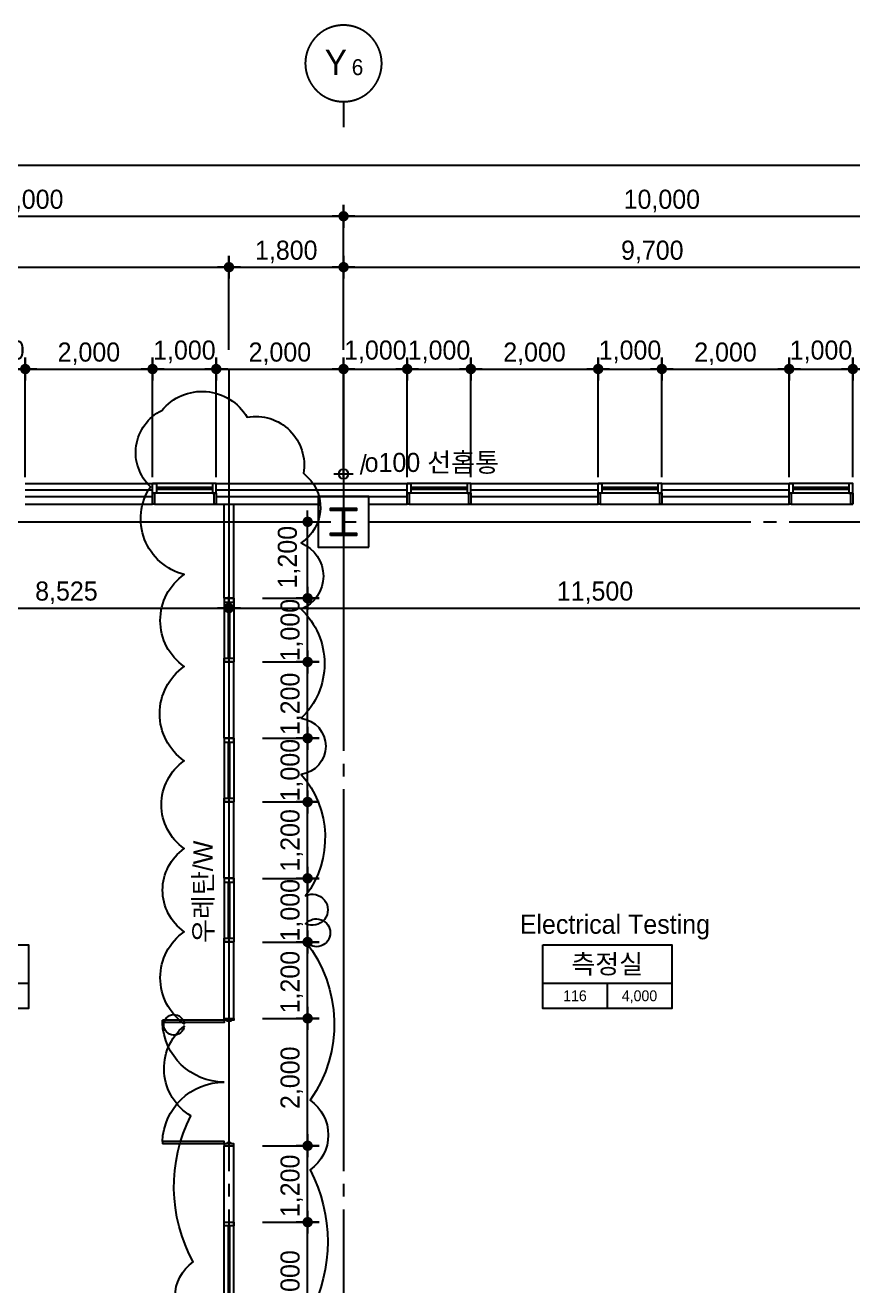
# Model space of a CAD drawing. Extents: x 13990145 to 14069640, y -1806033 to -1750552.
# Drawn here: x 14040440 to 14053440, y -1772129 to -1752329 of the extents above; entities that cross this region are included whole.
import ezdxf
from ezdxf.enums import TextEntityAlignment as Align

# ---------------------------------------------------------------- set-up
doc = ezdxf.new("R2010")
doc.units = 0
doc.header["$LTSCALE"] = 100
doc.header["$MEASUREMENT"] = 0
doc.header["$PDSIZE"] = -10
doc.linetypes.add('CEN', pattern=[66, 60, -2, 2, -2])
doc.layers.get('0').update_dxf_attribs({"linetype": 'CONTINUOUS'})
doc.layers.get('Defpoints').update_dxf_attribs({"linetype": 'CONTINUOUS'})
for name, color, linetype in [('0-내벽고정식', 7, 'CONTINUOUS'), ('AXIS', 7, 'CEN'), ('CEN', 1, 'CEN'), ('COL', 2, 'CONTINUOUS'), ('col2', 3, 'CONTINUOUS'), ('DIM', 7, 'CONTINUOUS'), ('TEX', 3, 'CONTINUOUS'), ('TEXT1', 7, 'CONTINUOUS'), ('WALL-UNKNOWN', 3, 'CONTINUOUS'), ('WID', 4, 'CONTINUOUS'), ('우수드레인', 8, 'CONTINUOUS')]:
    doc.layers.add(name, color=color, linetype=linetype)
doc.styles.add('HY울를도M', font='HYWULM.TTF')
doc.styles.add('굴림', font='H2HDRM.TTF')
doc.styles.add('돋음', font='Dotum.ttf', dxfattribs={"height": 3})
doc.dimstyles.new('DIM100', dxfattribs={"dimtxt": 300, "dimasz": 120, "dimexe": 1, "dimexo": 100, "dimgap": 60, "dimtad": 1, "dimdec": 4, "dimzin": 0, "dimdsep": 46, "dimlunit": 6, "dimtxsty": '굴림', "dimblk": 'DOTT', "dimcen": 0.09, "dimadec": 0, "dimazin": 0, "dimtfac": 1, "dimtdec": 4, "dimtofl": 0, "dimtmove": 2, "dimatfit": 2, "dimldrblk": 'DOTT', "dimfxl": 1, "dimtolj": 1, "dimtzin": 0, "dimarcsym": 0})
doc.dimstyles.new('DIM50', dxfattribs={"dimscale": 50, "dimtxt": 3, "dimasz": 1.2, "dimexe": 1, "dimexo": 1, "dimgap": 0.6, "dimtad": 1, "dimdec": 4, "dimzin": 0, "dimdsep": 46, "dimlunit": 6, "dimtxsty": '굴림', "dimblk": 'DOTT', "dimcen": 0.09, "dimadec": 0, "dimazin": 0, "dimtfac": 1, "dimtdec": 4, "dimtofl": 0, "dimtmove": 2, "dimatfit": 2, "dimldrblk": 'DOTT', "dimfxl": 1, "dimtolj": 1, "dimtzin": 0, "dimarcsym": 0})

# ---------------------------------------------------------------- blocks, each defined once
blk = doc.blocks.new('aw-1000-150')
at = {"layer": 'WID', "color": 8}
for p, q in [((0, 150), (-1000, 150)), ((0, 0), (-1000, 0))]:
    blk.add_line(p, q, dxfattribs=at)
at = {"layer": 'WID'}
for points in [[(-940, 0), (-1000, 0), (-1000, 150), (-940, 150)], [(-60, 87), (-940, 87), (-940, 63), (-60, 63)], [(-60, 0), (0, 0), (0, 150), (-60, 150)]]:
    blk.add_lwpolyline(points, close=True, dxfattribs=at)
blk = doc.blocks.new('DOTT')
for p, q in [((-1.5, 0), (1.5, 0)), ((0, 1.5), (0, -1.5))]:
    blk.add_line(p, q)
at = {"color": 6, "const_width": 0.68}
blk.add_lwpolyline([(-0.34, 0, 1), (0.34, 0, 1)], format="xyb", close=True, dxfattribs=at)
blk = doc.blocks.new('*D48')
at = {"layer": 'Defpoints', "color": 0, "lineweight": -3}
for p in [(14065440, -1754529), (14005440, -1757729), (14065440, -1757729)]:
    blk.add_point(p, dxfattribs=at)
at = {"layer": 'DIM', "color": 7, "lineweight": -2}
for p, q in [((14005440, -1757429), (14005440, -1754429)), ((14065440, -1757429), (14065440, -1754429)), ((14005560, -1754529), (14065320, -1754529))]:
    blk.add_line(p, q, dxfattribs=at)
at = {"layer": 'DIM', "color": 7, "lineweight": -2, "xscale": 120, "yscale": 120, "zscale": 120, "rotation": 180}
blk.add_blockref('DOTT', (14005440, -1754529), dxfattribs=at)
at = {"layer": 'DIM', "color": 7, "lineweight": -2, "xscale": 120, "yscale": 120, "zscale": 120}
blk.add_blockref('DOTT', (14065440, -1754529), dxfattribs=at)
at = {"layer": 'DIM', "color": 3, "insert": (14035440, -1754290), "char_height": 300, "attachment_point": 5, "style": '굴림'}
blk.add_mtext('\\A1;60,000', dxfattribs=at)
blk = doc.blocks.new('*D52')
at = {"layer": 'Defpoints', "color": 0, "lineweight": -3}
for p in [(14045440, -1755329), (14035440, -1757729), (14045440, -1757729)]:
    blk.add_point(p, dxfattribs=at)
at = {"layer": 'DIM', "color": 7, "lineweight": -2}
for p, q in [((14035440, -1757429), (14035440, -1755229)), ((14045440, -1757429), (14045440, -1755229)), ((14035560, -1755329), (14045320, -1755329))]:
    blk.add_line(p, q, dxfattribs=at)
at = {"layer": 'DIM', "color": 7, "lineweight": -2, "xscale": 120, "yscale": 120, "zscale": 120, "rotation": 180}
blk.add_blockref('DOTT', (14035440, -1755329), dxfattribs=at)
at = {"layer": 'DIM', "color": 7, "lineweight": -2, "xscale": 120, "yscale": 120, "zscale": 120}
blk.add_blockref('DOTT', (14045440, -1755329), dxfattribs=at)
at = {"layer": 'DIM', "color": 3, "insert": (14040440, -1755090), "char_height": 300, "attachment_point": 5, "style": '굴림'}
blk.add_mtext('\\A1;10,000', dxfattribs=at)
blk = doc.blocks.new('*D53')
at = {"layer": 'Defpoints', "color": 0, "lineweight": -3}
for p in [(14055440, -1755329), (14045440, -1757729), (14055440, -1757729)]:
    blk.add_point(p, dxfattribs=at)
at = {"layer": 'DIM', "color": 7, "lineweight": -2}
for p, q in [((14045440, -1757429), (14045440, -1755229)), ((14055440, -1757429), (14055440, -1755229)), ((14045560, -1755329), (14055320, -1755329))]:
    blk.add_line(p, q, dxfattribs=at)
at = {"layer": 'DIM', "color": 7, "lineweight": -2, "xscale": 120, "yscale": 120, "zscale": 120, "rotation": 180}
blk.add_blockref('DOTT', (14045440, -1755329), dxfattribs=at)
at = {"layer": 'DIM', "color": 7, "lineweight": -2, "xscale": 120, "yscale": 120, "zscale": 120}
blk.add_blockref('DOTT', (14055440, -1755329), dxfattribs=at)
at = {"layer": 'DIM', "color": 3, "insert": (14050440, -1755090), "char_height": 300, "attachment_point": 5, "style": '굴림'}
blk.add_mtext('\\A1;10,000', dxfattribs=at)
blk = doc.blocks.new('BOMBOM_S')
at = {"color": 7}
blk.add_line((0, 0.4), (0, 0), dxfattribs=at)
blk.add_lwpolyline([(-0.6, 1, 1), (0.6, 1, 1), (-0.6, 1, 1)], format="xyb", dxfattribs=at)
at = {"color": 1, "style": '돋음'}
for tag, p, height in [('X', (-0.295, 0.816), 0.4), ('N', (0.129, 0.816), 0.25)]:
    blk.add_attdef(tag, p, '', height=height, dxfattribs=at)
blk = doc.blocks.new('aw-1000-325')
at = {"layer": 'WID', "color": 8}
for p, q in [((970, 325), (0, 325)), ((0, 150), (1000, 150)), ((0, 0), (1000, 0))]:
    blk.add_line(p, q, dxfattribs=at)
at = {"layer": 'WID'}
for points in [[(0, 325), (30, 325), (30, 150), (0, 150)], [(970, 325), (1000, 325), (1000, 150), (970, 150)], [(60, 150), (0, 150), (0, 0), (60, 0)], [(60, 63), (940, 63), (940, 87), (60, 87)], [(940, 150), (1000, 150), (1000, 0), (940, 0)]]:
    blk.add_lwpolyline(points, close=True, dxfattribs=at)
blk = doc.blocks.new('*D90')
at = {"layer": 'Defpoints', "color": 0, "lineweight": -3, "ltscale": 3}
for p in [(14047440, -1757729), (14046440, -1759529), (14047440, -1759529)]:
    blk.add_point(p, dxfattribs=at)
at = {"layer": 'DIM', "color": 7, "lineweight": -2, "ltscale": 3}
for p, q in [((14046440, -1759429), (14046440, -1757728)), ((14046560, -1757729), (14047320, -1757729)), ((14047440, -1759429), (14047440, -1757728))]:
    blk.add_line(p, q, dxfattribs=at)
at = {"layer": 'DIM', "color": 7, "lineweight": -2, "ltscale": 3, "xscale": 120, "yscale": 120, "zscale": 120, "rotation": 180}
blk.add_blockref('DOTT', (14046440, -1757729), dxfattribs=at)
at = {"layer": 'DIM', "color": 7, "lineweight": -2, "ltscale": 3, "xscale": 120, "yscale": 120, "zscale": 120}
blk.add_blockref('DOTT', (14047440, -1757729), dxfattribs=at)
at = {"layer": 'DIM', "color": 3, "ltscale": 3, "insert": (14046940, -1757459), "char_height": 300, "attachment_point": 5, "style": '굴림'}
blk.add_mtext('\\A1;1,000', dxfattribs=at)
blk = doc.blocks.new('*D91')
at = {"layer": 'Defpoints', "color": 0, "lineweight": -3, "ltscale": 3}
for p in [(14046440, -1757729), (14045440, -1759529), (14046440, -1759529)]:
    blk.add_point(p, dxfattribs=at)
at = {"layer": 'DIM', "color": 7, "lineweight": -2, "ltscale": 3}
for p, q in [((14045440, -1759429), (14045440, -1757728)), ((14045560, -1757729), (14046320, -1757729)), ((14046440, -1759429), (14046440, -1757728))]:
    blk.add_line(p, q, dxfattribs=at)
at = {"layer": 'DIM', "color": 7, "lineweight": -2, "ltscale": 3, "xscale": 120, "yscale": 120, "zscale": 120, "rotation": 180}
blk.add_blockref('DOTT', (14045440, -1757729), dxfattribs=at)
at = {"layer": 'DIM', "color": 7, "lineweight": -2, "ltscale": 3, "xscale": 120, "yscale": 120, "zscale": 120}
blk.add_blockref('DOTT', (14046440, -1757729), dxfattribs=at)
at = {"layer": 'DIM', "color": 3, "ltscale": 3, "insert": (14045940, -1757459), "char_height": 300, "attachment_point": 5, "style": '굴림'}
blk.add_mtext('\\A1;1,000', dxfattribs=at)
blk = doc.blocks.new('*D92')
at = {"layer": 'Defpoints', "color": 0, "lineweight": -3, "ltscale": 3}
for p in [(14052440, -1757729), (14050440, -1759529), (14052440, -1759529)]:
    blk.add_point(p, dxfattribs=at)
at = {"layer": 'DIM', "color": 7, "lineweight": -2, "ltscale": 3}
for p, q in [((14050440, -1759429), (14050440, -1757728)), ((14050560, -1757729), (14052320, -1757729)), ((14052440, -1759429), (14052440, -1757728))]:
    blk.add_line(p, q, dxfattribs=at)
at = {"layer": 'DIM', "color": 7, "lineweight": -2, "ltscale": 3, "xscale": 120, "yscale": 120, "zscale": 120, "rotation": 180}
blk.add_blockref('DOTT', (14050440, -1757729), dxfattribs=at)
at = {"layer": 'DIM', "color": 7, "lineweight": -2, "ltscale": 3, "xscale": 120, "yscale": 120, "zscale": 120}
blk.add_blockref('DOTT', (14052440, -1757729), dxfattribs=at)
at = {"layer": 'DIM', "color": 3, "ltscale": 3, "insert": (14051440, -1757490), "char_height": 300, "attachment_point": 5, "style": '굴림'}
blk.add_mtext('\\A1;2,000', dxfattribs=at)
blk = doc.blocks.new('*D93')
at = {"layer": 'Defpoints', "color": 0, "lineweight": -3, "ltscale": 3}
for p in [(14050440, -1757729), (14049440, -1759529), (14050440, -1759529)]:
    blk.add_point(p, dxfattribs=at)
at = {"layer": 'DIM', "color": 7, "lineweight": -2, "ltscale": 3}
for p, q in [((14049440, -1759429), (14049440, -1757728)), ((14049560, -1757729), (14050320, -1757729)), ((14050440, -1759429), (14050440, -1757728))]:
    blk.add_line(p, q, dxfattribs=at)
at = {"layer": 'DIM', "color": 7, "lineweight": -2, "ltscale": 3, "xscale": 120, "yscale": 120, "zscale": 120, "rotation": 180}
blk.add_blockref('DOTT', (14049440, -1757729), dxfattribs=at)
at = {"layer": 'DIM', "color": 7, "lineweight": -2, "ltscale": 3, "xscale": 120, "yscale": 120, "zscale": 120}
blk.add_blockref('DOTT', (14050440, -1757729), dxfattribs=at)
at = {"layer": 'DIM', "color": 3, "ltscale": 3, "insert": (14049940, -1757459), "char_height": 300, "attachment_point": 5, "style": '굴림'}
blk.add_mtext('\\A1;1,000', dxfattribs=at)
blk = doc.blocks.new('*D94')
at = {"layer": 'Defpoints', "color": 0, "lineweight": -3, "ltscale": 3}
for p in [(14049440, -1757729), (14047440, -1759529), (14049440, -1759529)]:
    blk.add_point(p, dxfattribs=at)
at = {"layer": 'DIM', "color": 7, "lineweight": -2, "ltscale": 3}
for p, q in [((14047440, -1759429), (14047440, -1757728)), ((14047560, -1757729), (14049320, -1757729)), ((14049440, -1759429), (14049440, -1757728))]:
    blk.add_line(p, q, dxfattribs=at)
at = {"layer": 'DIM', "color": 7, "lineweight": -2, "ltscale": 3, "xscale": 120, "yscale": 120, "zscale": 120, "rotation": 180}
blk.add_blockref('DOTT', (14047440, -1757729), dxfattribs=at)
at = {"layer": 'DIM', "color": 7, "lineweight": -2, "ltscale": 3, "xscale": 120, "yscale": 120, "zscale": 120}
blk.add_blockref('DOTT', (14049440, -1757729), dxfattribs=at)
at = {"layer": 'DIM', "color": 3, "ltscale": 3, "insert": (14048440, -1757490), "char_height": 300, "attachment_point": 5, "style": '굴림'}
blk.add_mtext('\\A1;2,000', dxfattribs=at)
blk = doc.blocks.new('*D95')
at = {"layer": 'Defpoints', "color": 0, "lineweight": -3, "ltscale": 3}
for p in [(14053440, -1757729), (14052440, -1759529), (14053440, -1759529)]:
    blk.add_point(p, dxfattribs=at)
at = {"layer": 'DIM', "color": 7, "lineweight": -2, "ltscale": 3}
for p, q in [((14052440, -1759429), (14052440, -1757728)), ((14052560, -1757729), (14053320, -1757729)), ((14053440, -1759429), (14053440, -1757728))]:
    blk.add_line(p, q, dxfattribs=at)
at = {"layer": 'DIM', "color": 7, "lineweight": -2, "ltscale": 3, "xscale": 120, "yscale": 120, "zscale": 120, "rotation": 180}
blk.add_blockref('DOTT', (14052440, -1757729), dxfattribs=at)
at = {"layer": 'DIM', "color": 7, "lineweight": -2, "ltscale": 3, "xscale": 120, "yscale": 120, "zscale": 120}
blk.add_blockref('DOTT', (14053440, -1757729), dxfattribs=at)
at = {"layer": 'DIM', "color": 3, "ltscale": 3, "insert": (14052940, -1757459), "char_height": 300, "attachment_point": 5, "style": '굴림'}
blk.add_mtext('\\A1;1,000', dxfattribs=at)
blk = doc.blocks.new('*D96')
at = {"layer": 'Defpoints', "color": 0, "lineweight": -3, "ltscale": 3}
for p in [(14055440, -1757729), (14053440, -1759529), (14055440, -1759529)]:
    blk.add_point(p, dxfattribs=at)
at = {"layer": 'DIM', "color": 7, "lineweight": -2, "ltscale": 3}
for p, q in [((14053440, -1759429), (14053440, -1757728)), ((14053560, -1757729), (14055320, -1757729)), ((14055440, -1759429), (14055440, -1757728))]:
    blk.add_line(p, q, dxfattribs=at)
at = {"layer": 'DIM', "color": 7, "lineweight": -2, "ltscale": 3, "xscale": 120, "yscale": 120, "zscale": 120, "rotation": 180}
blk.add_blockref('DOTT', (14053440, -1757729), dxfattribs=at)
at = {"layer": 'DIM', "color": 7, "lineweight": -2, "ltscale": 3, "xscale": 120, "yscale": 120, "zscale": 120}
blk.add_blockref('DOTT', (14055440, -1757729), dxfattribs=at)
at = {"layer": 'DIM', "color": 3, "ltscale": 3, "insert": (14054440, -1757490), "char_height": 300, "attachment_point": 5, "style": '굴림'}
blk.add_mtext('\\A1;2,000', dxfattribs=at)
blk = doc.blocks.new('TT1')
at = {"layer": 'TEXT1'}
for p, q in [((-1013, -600), (1013, -600)), ((0, -600), (0, -1000))]:
    blk.add_line(p, q, dxfattribs=at)
blk.add_lwpolyline([(-1013, 0), (1013, 0), (1013, -1000), (-1013, -1000)], close=True, dxfattribs=at)
blk = doc.blocks.new('*D186')
at = {"layer": 'Defpoints', "color": 0, "lineweight": -3, "ltscale": 3}
for p in [(14040440, -1757729), (14039440, -1759529), (14040440, -1759529)]:
    blk.add_point(p, dxfattribs=at)
at = {"layer": 'DIM', "color": 7, "lineweight": -2, "ltscale": 3}
for p, q in [((14039440, -1759429), (14039440, -1757728)), ((14039560, -1757729), (14040320, -1757729)), ((14040440, -1759429), (14040440, -1757728))]:
    blk.add_line(p, q, dxfattribs=at)
at = {"layer": 'DIM', "color": 7, "lineweight": -2, "ltscale": 3, "xscale": 120, "yscale": 120, "zscale": 120, "rotation": 180}
blk.add_blockref('DOTT', (14039440, -1757729), dxfattribs=at)
at = {"layer": 'DIM', "color": 7, "lineweight": -2, "ltscale": 3, "xscale": 120, "yscale": 120, "zscale": 120}
blk.add_blockref('DOTT', (14040440, -1757729), dxfattribs=at)
at = {"layer": 'DIM', "color": 3, "ltscale": 3, "insert": (14039940, -1757459), "char_height": 300, "attachment_point": 5, "style": '굴림'}
blk.add_mtext('\\A1;1,000', dxfattribs=at)
blk = doc.blocks.new('*D187')
at = {"layer": 'Defpoints', "color": 0, "lineweight": -3, "ltscale": 3}
for p in [(14042440, -1757729), (14040440, -1759529), (14042440, -1759529)]:
    blk.add_point(p, dxfattribs=at)
at = {"layer": 'DIM', "color": 7, "lineweight": -2, "ltscale": 3}
for p, q in [((14040440, -1759429), (14040440, -1757728)), ((14040560, -1757729), (14042320, -1757729)), ((14042440, -1759429), (14042440, -1757728))]:
    blk.add_line(p, q, dxfattribs=at)
at = {"layer": 'DIM', "color": 7, "lineweight": -2, "ltscale": 3, "xscale": 120, "yscale": 120, "zscale": 120, "rotation": 180}
blk.add_blockref('DOTT', (14040440, -1757729), dxfattribs=at)
at = {"layer": 'DIM', "color": 7, "lineweight": -2, "ltscale": 3, "xscale": 120, "yscale": 120, "zscale": 120}
blk.add_blockref('DOTT', (14042440, -1757729), dxfattribs=at)
at = {"layer": 'DIM', "color": 3, "ltscale": 3, "insert": (14041440, -1757490), "char_height": 300, "attachment_point": 5, "style": '굴림'}
blk.add_mtext('\\A1;2,000', dxfattribs=at)
blk = doc.blocks.new('*D188')
at = {"layer": 'Defpoints', "color": 0, "lineweight": -3, "ltscale": 3}
for p in [(14045440, -1757729), (14043440, -1759529), (14045440, -1759529)]:
    blk.add_point(p, dxfattribs=at)
at = {"layer": 'DIM', "color": 7, "lineweight": -2, "ltscale": 3}
for p, q in [((14043440, -1759429), (14043440, -1757728)), ((14043560, -1757729), (14045320, -1757729)), ((14045440, -1759429), (14045440, -1757728))]:
    blk.add_line(p, q, dxfattribs=at)
at = {"layer": 'DIM', "color": 7, "lineweight": -2, "ltscale": 3, "xscale": 120, "yscale": 120, "zscale": 120, "rotation": 180}
blk.add_blockref('DOTT', (14043440, -1757729), dxfattribs=at)
at = {"layer": 'DIM', "color": 7, "lineweight": -2, "ltscale": 3, "xscale": 120, "yscale": 120, "zscale": 120}
blk.add_blockref('DOTT', (14045440, -1757729), dxfattribs=at)
at = {"layer": 'DIM', "color": 3, "ltscale": 3, "insert": (14044440, -1757490), "char_height": 300, "attachment_point": 5, "style": '굴림'}
blk.add_mtext('\\A1;2,000', dxfattribs=at)
blk = doc.blocks.new('*D190')
at = {"layer": 'Defpoints', "color": 0, "lineweight": -3, "ltscale": 3}
for p in [(14043440, -1757729), (14042440, -1759529), (14043440, -1759529)]:
    blk.add_point(p, dxfattribs=at)
at = {"layer": 'DIM', "color": 7, "lineweight": -2, "ltscale": 3}
for p, q in [((14042440, -1759429), (14042440, -1757728)), ((14042560, -1757729), (14043320, -1757729)), ((14043440, -1759429), (14043440, -1757728))]:
    blk.add_line(p, q, dxfattribs=at)
at = {"layer": 'DIM', "color": 7, "lineweight": -2, "ltscale": 3, "xscale": 120, "yscale": 120, "zscale": 120, "rotation": 180}
blk.add_blockref('DOTT', (14042440, -1757729), dxfattribs=at)
at = {"layer": 'DIM', "color": 7, "lineweight": -2, "ltscale": 3, "xscale": 120, "yscale": 120, "zscale": 120}
blk.add_blockref('DOTT', (14043440, -1757729), dxfattribs=at)
at = {"layer": 'DIM', "color": 3, "ltscale": 3, "insert": (14042940, -1757459), "char_height": 300, "attachment_point": 5, "style": '굴림'}
blk.add_mtext('\\A1;1,000', dxfattribs=at)
blk = doc.blocks.new('*D277')
at = {"layer": 'Defpoints', "color": 0, "lineweight": -3}
for p in [(14055140, -1756129), (14045440, -1757549), (14055140, -1757729)]:
    blk.add_point(p, dxfattribs=at)
at = {"layer": 'DIM', "color": 7, "lineweight": -2}
for p, q in [((14045440, -1757249), (14045440, -1756029)), ((14055140, -1757429), (14055140, -1756029)), ((14045560, -1756129), (14055020, -1756129))]:
    blk.add_line(p, q, dxfattribs=at)
at = {"layer": 'DIM', "color": 7, "lineweight": -2, "xscale": 120, "yscale": 120, "zscale": 120, "rotation": 180}
blk.add_blockref('DOTT', (14045440, -1756129), dxfattribs=at)
at = {"layer": 'DIM', "color": 7, "lineweight": -2, "xscale": 120, "yscale": 120, "zscale": 120}
blk.add_blockref('DOTT', (14055140, -1756129), dxfattribs=at)
at = {"layer": 'DIM', "color": 3, "insert": (14050290, -1755890), "char_height": 300, "attachment_point": 5, "style": '굴림'}
blk.add_mtext('\\A1;9,700', dxfattribs=at)
blk = doc.blocks.new('*D281')
at = {"layer": 'Defpoints', "color": 0, "lineweight": -3}
for p in [(14043640, -1756129), (14035115, -1757729), (14043640, -1757729)]:
    blk.add_point(p, dxfattribs=at)
at = {"layer": 'DIM', "color": 7, "lineweight": -2}
for p, q in [((14035115, -1757429), (14035115, -1756029)), ((14043640, -1757429), (14043640, -1756029)), ((14035235, -1756129), (14043520, -1756129))]:
    blk.add_line(p, q, dxfattribs=at)
at = {"layer": 'DIM', "color": 7, "lineweight": -2, "xscale": 120, "yscale": 120, "zscale": 120, "rotation": 180}
blk.add_blockref('DOTT', (14035115, -1756129), dxfattribs=at)
at = {"layer": 'DIM', "color": 7, "lineweight": -2, "xscale": 120, "yscale": 120, "zscale": 120}
blk.add_blockref('DOTT', (14043640, -1756129), dxfattribs=at)
at = {"layer": 'DIM', "color": 3, "insert": (14039377, -1755890), "char_height": 300, "attachment_point": 5, "style": '굴림'}
blk.add_mtext('\\A1;8,525', dxfattribs=at)
blk = doc.blocks.new('*D282')
at = {"layer": 'Defpoints', "color": 0, "lineweight": -3}
for p in [(14045440, -1756129), (14045440, -1757549), (14043640, -1757729)]:
    blk.add_point(p, dxfattribs=at)
at = {"layer": 'DIM', "color": 7, "lineweight": -2}
for p, q in [((14043640, -1757429), (14043640, -1756029)), ((14045440, -1757249), (14045440, -1756029)), ((14043760, -1756129), (14045320, -1756129))]:
    blk.add_line(p, q, dxfattribs=at)
at = {"layer": 'DIM', "color": 7, "lineweight": -2, "xscale": 120, "yscale": 120, "zscale": 120, "rotation": 180}
blk.add_blockref('DOTT', (14043640, -1756129), dxfattribs=at)
at = {"layer": 'DIM', "color": 7, "lineweight": -2, "xscale": 120, "yscale": 120, "zscale": 120}
blk.add_blockref('DOTT', (14045440, -1756129), dxfattribs=at)
at = {"layer": 'DIM', "color": 3, "insert": (14044540, -1755890), "char_height": 300, "attachment_point": 5, "style": '굴림'}
blk.add_mtext('\\A1;1,800', dxfattribs=at)
blk = doc.blocks.new('*D283')
at = {"layer": 'Defpoints', "color": 0, "lineweight": -3}
for p in [(14043640, -1761329), (14055140, -1761483), (14055140, -1762033)]:
    blk.add_point(p, dxfattribs=at)
at = {"layer": 'DIM', "color": 7, "lineweight": -2}
for p, q in [((14055140, -1761733), (14055140, -1761383)), ((14043640, -1761629), (14043640, -1761583)), ((14043760, -1761483), (14055020, -1761483))]:
    blk.add_line(p, q, dxfattribs=at)
at = {"layer": 'DIM', "color": 7, "lineweight": -2, "xscale": 120, "yscale": 120, "zscale": 120, "rotation": 180}
blk.add_blockref('DOTT', (14043640, -1761483), dxfattribs=at)
at = {"layer": 'DIM', "color": 7, "lineweight": -2, "xscale": 120, "yscale": 120, "zscale": 120}
blk.add_blockref('DOTT', (14055140, -1761483), dxfattribs=at)
at = {"layer": 'DIM', "color": 3, "insert": (14049390, -1761244), "char_height": 300, "attachment_point": 5, "style": '굴림'}
blk.add_mtext('\\A1;11,500', dxfattribs=at)
blk = doc.blocks.new('*D284')
at = {"layer": 'Defpoints', "color": 0, "lineweight": -3}
for p in [(14043640, -1761457), (14043640, -1761483), (14035115, -1761795)]:
    blk.add_point(p, dxfattribs=at)
at = {"layer": 'DIM', "color": 7, "lineweight": -2}
for p, q in [((14035115, -1761495), (14035115, -1761383)), ((14035235, -1761483), (14043520, -1761483)), ((14043640, -1761757), (14043640, -1761583))]:
    blk.add_line(p, q, dxfattribs=at)
at = {"layer": 'DIM', "color": 7, "lineweight": -2, "xscale": 120, "yscale": 120, "zscale": 120, "rotation": 180}
blk.add_blockref('DOTT', (14035115, -1761483), dxfattribs=at)
at = {"layer": 'DIM', "color": 7, "lineweight": -2, "xscale": 120, "yscale": 120, "zscale": 120}
blk.add_blockref('DOTT', (14043640, -1761483), dxfattribs=at)
at = {"layer": 'DIM', "color": 3, "insert": (14041087, -1761244), "char_height": 300, "attachment_point": 5, "style": '굴림'}
blk.add_mtext('\\A1;8,525', dxfattribs=at)
blk = doc.blocks.new('D2000-W150')
at = {"layer": 'WID'}
for points in [[(2000, -150), (2000, 0), (1970, 0), (1970, -45), (1955, -45), (1955, -105), (1970, -105), (1970, -150), (2000, -150), (2000, -150)], [(0, -150), (0, 0), (30, 0), (30, -45), (45, -45), (45, -105), (30, -105), (30, -150), (0, -150), (0, -150)], [(30, -150), (65, -150), (65, -1119), (30, -1119)], [(30, -150), (30, -1119)], [(1970, -150), (1935, -150), (1935, -1119), (1970, -1119)], [(1970, -150), (1970, -1119)]]:
    blk.add_lwpolyline(points, dxfattribs=at)
for centre, start, end in [((30, -150), 272.0678, 0), ((1970, -150), 180, 267.9322)]:
    blk.add_arc(centre, 970, start, end, dxfattribs=at)
blk = doc.blocks.new('*D292')
at = {"layer": 'Defpoints', "color": 0, "lineweight": -3}
for p in [(14043869, -1761329), (14044876, -1761329), (14043869, -1762329)]:
    blk.add_point(p, dxfattribs=at)
at = {"layer": 'DIM', "color": 7, "lineweight": -2}
for p, q in [((14044169, -1761329), (14044976, -1761329)), ((14044876, -1762209), (14044876, -1761449)), ((14044169, -1762329), (14044976, -1762329))]:
    blk.add_line(p, q, dxfattribs=at)
at = {"layer": 'DIM', "color": 7, "lineweight": -2, "xscale": 120, "yscale": 120, "zscale": 120}
for p, rotation in [((14044876, -1761329), 90), ((14044876, -1762329), 270)]:
    blk.add_blockref('DOTT', p, dxfattribs=dict(at, rotation=rotation))
at = {"layer": 'DIM', "color": 3, "insert": (14044627, -1761830), "char_height": 300, "attachment_point": 5, "rotation": 90, "style": '굴림'}
blk.add_mtext('\\A1;1,000', dxfattribs=at)
blk = doc.blocks.new('*D293')
at = {"layer": 'Defpoints', "color": 0, "lineweight": -3}
for p in [(14044492, -1760129), (14044876, -1760129), (14043869, -1761329)]:
    blk.add_point(p, dxfattribs=at)
at = {"layer": 'DIM', "color": 7, "lineweight": -2}
for p, q in [((14044792, -1760129), (14044976, -1760129)), ((14044876, -1761209), (14044876, -1760249)), ((14044169, -1761329), (14044976, -1761329))]:
    blk.add_line(p, q, dxfattribs=at)
at = {"layer": 'DIM', "color": 7, "lineweight": -2, "xscale": 120, "yscale": 120, "zscale": 120}
for p, rotation in [((14044876, -1760129), 90), ((14044876, -1761329), 270)]:
    blk.add_blockref('DOTT', p, dxfattribs=dict(at, rotation=rotation))
at = {"layer": 'DIM', "color": 3, "insert": (14044585, -1760684), "char_height": 300, "attachment_point": 5, "rotation": 90, "style": '굴림'}
blk.add_mtext('\\A1;1,200', dxfattribs=at)
blk = doc.blocks.new('*D294')
at = {"layer": 'Defpoints', "color": 0, "lineweight": -3}
for p in [(14044169, -1762329), (14044876, -1762329), (14043869, -1763529)]:
    blk.add_point(p, dxfattribs=at)
at = {"layer": 'DIM', "color": 7, "lineweight": -2}
for p, q in [((14044469, -1762329), (14044976, -1762329)), ((14044876, -1763409), (14044876, -1762449)), ((14044169, -1763529), (14044976, -1763529))]:
    blk.add_line(p, q, dxfattribs=at)
at = {"layer": 'DIM', "color": 7, "lineweight": -2, "xscale": 120, "yscale": 120, "zscale": 120}
for p, rotation in [((14044876, -1762329), 90), ((14044876, -1763529), 270)]:
    blk.add_blockref('DOTT', p, dxfattribs=dict(at, rotation=rotation))
at = {"layer": 'DIM', "color": 3, "insert": (14044627, -1762989), "char_height": 300, "attachment_point": 5, "rotation": 90, "style": '굴림'}
blk.add_mtext('\\A1;1,200', dxfattribs=at)
blk = doc.blocks.new('*D295')
at = {"layer": 'Defpoints', "color": 0, "lineweight": -3}
for p in [(14043869, -1763529), (14044876, -1763529), (14043869, -1764529)]:
    blk.add_point(p, dxfattribs=at)
at = {"layer": 'DIM', "color": 7, "lineweight": -2}
for p, q in [((14044169, -1763529), (14044976, -1763529)), ((14044876, -1764409), (14044876, -1763649)), ((14044169, -1764529), (14044976, -1764529))]:
    blk.add_line(p, q, dxfattribs=at)
at = {"layer": 'DIM', "color": 7, "lineweight": -2, "xscale": 120, "yscale": 120, "zscale": 120}
for p, rotation in [((14044876, -1763529), 90), ((14044876, -1764529), 270)]:
    blk.add_blockref('DOTT', p, dxfattribs=dict(at, rotation=rotation))
at = {"layer": 'DIM', "color": 3, "insert": (14044627, -1764030), "char_height": 300, "attachment_point": 5, "rotation": 90, "style": '굴림'}
blk.add_mtext('\\A1;1,000', dxfattribs=at)
blk = doc.blocks.new('*D296')
at = {"layer": 'Defpoints', "color": 0, "lineweight": -3}
for p in [(14043869, -1764529), (14044876, -1764529), (14043965, -1765729)]:
    blk.add_point(p, dxfattribs=at)
at = {"layer": 'DIM', "color": 7, "lineweight": -2}
for p, q in [((14044169, -1764529), (14044976, -1764529)), ((14044876, -1765609), (14044876, -1764649)), ((14044265, -1765729), (14044976, -1765729))]:
    blk.add_line(p, q, dxfattribs=at)
at = {"layer": 'DIM', "color": 7, "lineweight": -2, "xscale": 120, "yscale": 120, "zscale": 120}
for p, rotation in [((14044876, -1764529), 90), ((14044876, -1765729), 270)]:
    blk.add_blockref('DOTT', p, dxfattribs=dict(at, rotation=rotation))
at = {"layer": 'DIM', "color": 3, "insert": (14044627, -1765133), "char_height": 300, "attachment_point": 5, "rotation": 90, "style": '굴림'}
blk.add_mtext('\\A1;1,200', dxfattribs=at)
blk = doc.blocks.new('*D297')
at = {"layer": 'Defpoints', "color": 0, "lineweight": -3}
for p in [(14043869, -1767929), (14044876, -1767929), (14043869, -1769929)]:
    blk.add_point(p, dxfattribs=at)
at = {"layer": 'DIM', "color": 7, "lineweight": -2}
for p, q in [((14044169, -1767929), (14044976, -1767929)), ((14044876, -1769809), (14044876, -1768049)), ((14044169, -1769929), (14044976, -1769929))]:
    blk.add_line(p, q, dxfattribs=at)
at = {"layer": 'DIM', "color": 7, "lineweight": -2, "xscale": 120, "yscale": 120, "zscale": 120}
for p, rotation in [((14044876, -1767929), 90), ((14044876, -1769929), 270)]:
    blk.add_blockref('DOTT', p, dxfattribs=dict(at, rotation=rotation))
at = {"layer": 'DIM', "color": 3, "insert": (14044627, -1768861), "char_height": 300, "attachment_point": 5, "rotation": 90, "style": '굴림'}
blk.add_mtext('\\A1;2,000', dxfattribs=at)
blk = doc.blocks.new('*D299')
at = {"layer": 'Defpoints', "color": 0, "lineweight": -3}
for p in [(14043869, -1766729), (14044876, -1766729), (14043869, -1767929)]:
    blk.add_point(p, dxfattribs=at)
at = {"layer": 'DIM', "color": 7, "lineweight": -2}
for p, q in [((14044169, -1766729), (14044976, -1766729)), ((14044876, -1767809), (14044876, -1766849)), ((14044169, -1767929), (14044976, -1767929))]:
    blk.add_line(p, q, dxfattribs=at)
at = {"layer": 'DIM', "color": 7, "lineweight": -2, "xscale": 120, "yscale": 120, "zscale": 120}
for p, rotation in [((14044876, -1766729), 90), ((14044876, -1767929), 270)]:
    blk.add_blockref('DOTT', p, dxfattribs=dict(at, rotation=rotation))
at = {"layer": 'DIM', "color": 3, "insert": (14044627, -1767359), "char_height": 300, "attachment_point": 5, "rotation": 90, "style": '굴림'}
blk.add_mtext('\\A1;1,200', dxfattribs=at)
blk = doc.blocks.new('*D300')
at = {"layer": 'Defpoints', "color": 0, "lineweight": -3}
for p in [(14043869, -1765729), (14044876, -1765729), (14043869, -1766729)]:
    blk.add_point(p, dxfattribs=at)
at = {"layer": 'DIM', "color": 7, "lineweight": -2}
for p, q in [((14044169, -1765729), (14044976, -1765729)), ((14044876, -1766609), (14044876, -1765849)), ((14044169, -1766729), (14044976, -1766729))]:
    blk.add_line(p, q, dxfattribs=at)
at = {"layer": 'DIM', "color": 7, "lineweight": -2, "xscale": 120, "yscale": 120, "zscale": 120}
for p, rotation in [((14044876, -1765729), 90), ((14044876, -1766729), 270)]:
    blk.add_blockref('DOTT', p, dxfattribs=dict(at, rotation=rotation))
at = {"layer": 'DIM', "color": 3, "insert": (14044627, -1766230), "char_height": 300, "attachment_point": 5, "rotation": 90, "style": '굴림'}
blk.add_mtext('\\A1;1,000', dxfattribs=at)
blk = doc.blocks.new('aw-2000-150')
at = {"layer": 'WID', "color": 8}
for p, q in [((0, 150), (-2000, 150)), ((0, 0), (-2000, 0))]:
    blk.add_line(p, q, dxfattribs=at)
at = {"layer": 'WID'}
for points in [[(-1940, 0), (-2000, 0), (-2000, 150), (-1940, 150)], [(-60, 87), (-1940, 87), (-1940, 63), (-60, 63)], [(-60, 0), (0, 0), (0, 150), (-60, 150)]]:
    blk.add_lwpolyline(points, close=True, dxfattribs=at)
blk = doc.blocks.new('*D326')
at = {"layer": 'Defpoints', "color": 0, "lineweight": -3}
for p in [(14043869, -1771129), (14044876, -1771129), (14043869, -1773129)]:
    blk.add_point(p, dxfattribs=at)
at = {"layer": 'DIM', "color": 7, "lineweight": -2}
for p, q in [((14044169, -1771129), (14044976, -1771129)), ((14044876, -1773009), (14044876, -1771249)), ((14044169, -1773129), (14044976, -1773129))]:
    blk.add_line(p, q, dxfattribs=at)
at = {"layer": 'DIM', "color": 7, "lineweight": -2, "xscale": 120, "yscale": 120, "zscale": 120}
for p, rotation in [((14044876, -1771129), 90), ((14044876, -1773129), 270)]:
    blk.add_blockref('DOTT', p, dxfattribs=dict(at, rotation=rotation))
at = {"layer": 'DIM', "color": 3, "insert": (14044627, -1772061), "char_height": 300, "attachment_point": 5, "rotation": 90, "style": '굴림'}
blk.add_mtext('\\A1;2,000', dxfattribs=at)
blk = doc.blocks.new('*D327')
at = {"layer": 'Defpoints', "color": 0, "lineweight": -3}
for p in [(14043869, -1769929), (14044876, -1769929), (14043869, -1771129)]:
    blk.add_point(p, dxfattribs=at)
at = {"layer": 'DIM', "color": 7, "lineweight": -2}
for p, q in [((14044169, -1769929), (14044976, -1769929)), ((14044876, -1771009), (14044876, -1770049)), ((14044169, -1771129), (14044976, -1771129))]:
    blk.add_line(p, q, dxfattribs=at)
at = {"layer": 'DIM', "color": 7, "lineweight": -2, "xscale": 120, "yscale": 120, "zscale": 120}
for p, rotation in [((14044876, -1769929), 90), ((14044876, -1771129), 270)]:
    blk.add_blockref('DOTT', p, dxfattribs=dict(at, rotation=rotation))
at = {"layer": 'DIM', "color": 3, "insert": (14044627, -1770559), "char_height": 300, "attachment_point": 5, "rotation": 90, "style": '굴림'}
blk.add_mtext('\\A1;1,200', dxfattribs=at)

msp = doc.modelspace()

# ---------------------------------------------------------------- linework, layer by layer
at = {"layer": '0-내벽고정식'}
for p, q in [((14040439.53431, -1759853.57588), (14042439.53431, -1759853.57588)), ((14043439.53431, -1759853.57588), (14045039.53431, -1759853.57588)), ((14045839.53431, -1759853.57588), (14046439.53431, -1759853.57588)), ((14047439.53431, -1759853.57588), (14049439.53431, -1759853.57588)), ((14050439.53431, -1759853.57588), (14052439.53431, -1759853.57588)), ((14043564.53431, -1763528.57588), (14043564.53431, -1762328.57588)), ((14043564.53431, -1762328.57588), (14043714.53431, -1762328.57588)), ((14043714.53431, -1763528.57588), (14043714.53431, -1762328.57588)), ((14043564.53431, -1766728.57588), (14043714.53431, -1766728.57588)), ((14043564.53431, -1766728.57588), (14043714.53431, -1766728.57588))]:
    msp.add_line(p, q, dxfattribs=at)
at = {"layer": '0-내벽고정식', "color": 6}
for p, q in [((14043564.53431, -1761328.57588), (14043564.53431, -1759853.57588)), ((14043714.53431, -1761328.57588), (14043714.53431, -1759853.57588)), ((14043564.53431, -1761328.57588), (14043714.53431, -1761328.57588)), ((14043564.53431, -1761328.57588), (14043714.53431, -1761328.57588)), ((14043564.53431, -1763528.57588), (14043564.53431, -1762328.57588)), ((14043564.53431, -1762328.57588), (14043714.53431, -1762328.57588)), ((14043714.53431, -1763528.57588), (14043714.53431, -1762328.57588)), ((14043564.53431, -1763528.57588), (14043714.53431, -1763528.57588)), ((14043564.53431, -1763528.57588), (14043714.53431, -1763528.57588)), ((14043564.53431, -1764528.57588), (14043714.53431, -1764528.57588)), ((14043564.53431, -1765728.57588), (14043564.53431, -1764528.57588)), ((14043564.53431, -1764528.57588), (14043714.53431, -1764528.57588)), ((14043714.53431, -1765728.57588), (14043714.53431, -1764528.57588)), ((14043564.53431, -1765728.57588), (14043714.53431, -1765728.57588)), ((14043564.53431, -1765728.57588), (14043714.53431, -1765728.57588)), ((14043564.53431, -1767928.5645), (14043564.53431, -1766728.57588)), ((14043714.53431, -1767928.5645), (14043714.53431, -1766728.57588)), ((14043564.53431, -1767928.5645), (14043714.53431, -1767928.5645)), ((14043564.53431, -1771128.5645), (14043564.53431, -1769928.5645)), ((14043564.53431, -1769928.5645), (14043714.53431, -1769928.5645)), ((14043714.53431, -1771128.5645), (14043714.53431, -1769928.5645))]:
    msp.add_line(p, q, dxfattribs=at)
at = {"layer": 'CEN', "linetype": 'CEN'}
for p, q in [((14043639.53431, -1757728.57588), (14043639.53431, -1775341.0474)), ((14045439.53431, -1757728.57588), (14045439.53431, -1798528.57588)), ((13993039.53431, -1760128.57588), (14067039.53431, -1760128.57588)), ((13993039.53431, -1760128.57588), (14067039.53431, -1760128.57588))]:
    msp.add_line(p, q, dxfattribs=at)
at = {"layer": 'COL'}
msp.add_lwpolyline([(14045839.53431, -1760528.57588), (14045839.53431, -1759728.57588), (14045039.53431, -1759728.57588), (14045039.53431, -1760528.57588)], close=True, dxfattribs=at)
at = {"layer": 'col2'}
msp.add_lwpolyline([(14045236.03431, -1760342.57588), (14045236.03431, -1760307.57588), (14045429.53431, -1760307.57588), (14045429.53431, -1759949.57588), (14045236.03431, -1759949.57588), (14045236.03431, -1759914.57588), (14045643.03431, -1759914.57588), (14045643.03431, -1759949.57588), (14045449.53431, -1759949.57588), (14045449.53431, -1760307.57588), (14045643.03431, -1760307.57588), (14045643.03431, -1760342.57588)], close=True, dxfattribs=at)
at = {"layer": 'Defpoints', "color": 76}
msp.add_lwpolyline([(14043078.7499, -1772848.1976, -0.52056705), (14043078.7499, -1771754.18797, -0.248356539), (14043043.43369, -1769460.16476, -0.52056705), (14042937.48506, -1768048.53708, -18.2862304535), (14042937.48506, -1768013.37451, -0.52056705), (14042937.48506, -1766566.4574, -0.52056705), (14042937.48506, -1765260.70241, -0.52056705), (14042937.48506, -1763884.36636, -0.52056705), (14042937.48506, -1762402.15762, -0.52056705), (14042937.48506, -1760955.23831, -0.52056705), (14042407.76217, -1759578.90226, -0.52056705), (14042584.33816, -1758379.01995, -0.52056705), (14043926.30854, -1758484.89042, -0.52056705), (14044809.18846, -1759367.1591, -0.52056705), (14044773.87225, -1760461.16873, -0.6705796536), (14044773.87225, -1761502.21536, -0.4293263457), (14044773.87225, -1763213.84304, -0.8746105074), (14044773.87225, -1764096.05178, -0.356950247), (14044844.50467, -1766001.80677, -1.5828364699), (14044844.50467, -1766442.8534, -2.7342350681), (14044844.50467, -1766725.04855, -0.332459706), (14044915.13202, -1769213.12997, -0.52056705), (14044915.13202, -1770307.14181, -0.2440019256), (14044915.13202, -1772565.87339, -0.52056705)], format="xyb", dxfattribs=at)
at = {"layer": 'WALL-UNKNOWN', "color": 4}
for p, q in [((14040439.53431, -1759528.57588), (14042439.53431, -1759528.57588)), ((14043439.53431, -1759528.57588), (14046439.53431, -1759528.57588)), ((14047439.53431, -1759528.57588), (14049439.53431, -1759528.57588)), ((14050439.53431, -1759528.57588), (14052439.53431, -1759528.57588)), ((14040439.53431, -1759628.57588), (14042439.53431, -1759628.57588)), ((14040439.53431, -1759728.57588), (14042439.53431, -1759728.57588)), ((14043439.53431, -1759628.57588), (14046439.53431, -1759628.57588)), ((14043439.53431, -1759728.57588), (14046439.53431, -1759728.57588)), ((14047439.53431, -1759628.57588), (14049439.53431, -1759628.57588)), ((14047439.53431, -1759728.57588), (14049439.53431, -1759728.57588)), ((14050439.53431, -1759628.57588), (14052439.53431, -1759628.57588)), ((14050439.53431, -1759728.57588), (14052439.53431, -1759728.57588))]:
    msp.add_line(p, q, dxfattribs=at)
at = {"layer": '우수드레인', "color": 1, "ltscale": 2}
for p, q in [((14045439.53431, -1759228.38927), (14045439.53431, -1759528.38927)), ((14045589.53431, -1759378.38927), (14045289.53431, -1759378.38927)), ((14045539.53431, -1759378.38927), (14045339.53431, -1759378.38927)), ((14045439.53431, -1759278.38927), (14045439.53431, -1759478.38927))]:
    msp.add_line(p, q, dxfattribs=at)
at = {"layer": '우수드레인', "color": 7, "ltscale": 2}
msp.add_circle((14045439.53431, -1759378.38927), 75, dxfattribs=at)

# ---------------------------------------------------------------- block references
at = {"layer": 'AXIS', "xscale": 1000, "yscale": 1000, "zscale": 1000}
msp.add_blockref('BOMBOM_S', (14045439.53431, -1753928.57588), dxfattribs=at).add_auto_attribs({'X': 'Y', 'N': '6'})
at = {"layer": 'TEX', "lineweight": -3}
for name, p, rotation in [('aw-1000-150', (14043714.53431, -1761328.57588), 90), ('aw-1000-150', (14043714.53431, -1763528.57588), 90), ('aw-1000-150', (14043714.53431, -1765728.57588), 90), ('aw-2000-150', (14043564.53431, -1773128.5645), 270)]:
    msp.add_blockref(name, p, dxfattribs=dict(at, rotation=rotation))
at = {"layer": 'TEXT1'}
for p in [(14039476.90511, -1766773.4645), (14049582.12293, -1766773.46229)]:
    msp.add_blockref('TT1', p, dxfattribs=at)
at = {"layer": 'WID', "rotation": 180}
for p in [(14043439.53431, -1759528.57588), (14047439.53431, -1759528.57588), (14050439.53431, -1759528.57588), (14053439.53431, -1759528.57588)]:
    msp.add_blockref('aw-1000-325', p, dxfattribs=at)
at = {"layer": 'WID', "xscale": -1, "rotation": 270}
msp.add_blockref('D2000-W150', (14043714.53431, -1769928.5645), dxfattribs=at)

# ---------------------------------------------------------------- texts
at = {"layer": 'TEXT1', "style": 'HY울를도M'}
for s, p in [('o100 선홈통', (14046827.13135, -1759189.14039)), ('/', (14045749.13135, -1759226.14039))]:
    msp.add_text(s, height=300, dxfattribs=at).set_placement(p, align=Align.MIDDLE)
msp.add_text('우레탄/W', height=300, rotation=90, dxfattribs=at).set_placement((14043382.6093, -1765941.41105), align=Align.CENTER)
for s, p in [('Electrical Testing', (14049702.68758, -1766599.46852)), ('측정실', (14049582.12293, -1767224.25237))]:
    msp.add_text(s, height=300, dxfattribs=at).set_placement(p, align=Align.CENTER)
at = {"layer": 'TEXT1', "color": 2, "style": 'HY울를도M'}
msp.add_text('116', height=170, dxfattribs=at).set_placement((14049075.37497, -1767573.38229), align=Align.MIDDLE_CENTER)
at = {"layer": 'TEXT1', "style": 'HY울를도M'}
msp.add_text('4,000', height=170, dxfattribs=at).set_placement((14050088.87088, -1767573.38229), align=Align.MIDDLE_CENTER)

# ---------------------------------------------------------------- dimensions: what is measured, and where the dimension line sits
at = {"layer": 'DIM'}
for base, p1, p2, picture, middle in [((14065439.5343135409, -1754528.575879273), (14005439.5343135409, -1757728.575879273), (14065439.5343135409, -1757728.575879273), '*D48', (14035439.5343135409, -1754289.5376548581)), ((14045439.53431, -1755328.57588), (14035439.53431, -1757728.57588), (14045439.53431, -1757728.57588), '*D52', (14040439.53431, -1755089.90757)), ((14055439.53431, -1755328.57588), (14045439.53431, -1757728.57588), (14055439.53431, -1757728.57588), '*D53', (14050439.53431, -1755089.90757)), ((14043639.53431, -1756128.57588), (14035114.53431, -1757728.57588), (14043639.53431, -1757728.57588), '*D281', (14039377.03431, -1755889.53765)), ((14045439.53431, -1756128.57588), (14043639.53431, -1757728.57588), (14045439.53431, -1757548.57588), '*D282', (14044539.53431, -1755889.90757)), ((14055139.53431, -1756128.57588), (14045439.53431, -1757548.57588), (14055139.53431, -1757728.57588), '*D277', (14050289.53431, -1755889.90757)), ((14055139.53431, -1761482.57588), (14043639.53431, -1761328.57588), (14055139.53431, -1762032.7688), '*D283', (14049389.53431, -1761243.90757))]:
    dim = msp.add_linear_dim(base=base, p1=p1, p2=p2, dimstyle='DIM50', override={"dimscale": 100, "dimexo": 3}, dxfattribs=at)
    dim.commit()
    dim.dimension.update_dxf_attribs({"geometry": picture, "text_midpoint": middle})
at = {"layer": 'DIM', "ltscale": 3}
for base, p1, p2, picture, middle in [((14040439.53431, -1757728.57588), (14039439.53431, -1759528.57588), (14040439.53431, -1759528.57588), '*D186', (14039939.53431, -1757458.90757)), ((14042439.53431, -1757728.57588), (14040439.53431, -1759528.57588), (14042439.53431, -1759528.57588), '*D187', (14041439.53431, -1757489.53765)), ((14043439.53431, -1757728.57588), (14042439.53431, -1759528.57588), (14043439.53431, -1759528.57588), '*D190', (14042939.53431, -1757458.90757)), ((14045439.53431, -1757728.57588), (14043439.53431, -1759528.57588), (14045439.53431, -1759528.57588), '*D188', (14044439.53431, -1757489.53765)), ((14046439.53431, -1757728.57588), (14045439.53431, -1759528.57588), (14046439.53431, -1759528.57588), '*D91', (14045939.53431, -1757458.90757)), ((14047439.53431, -1757728.57588), (14046439.53431, -1759528.57588), (14047439.53431, -1759528.57588), '*D90', (14046939.53431, -1757458.90757)), ((14049439.53431, -1757728.57588), (14047439.53431, -1759528.57588), (14049439.53431, -1759528.57588), '*D94', (14048439.53431, -1757489.53765)), ((14050439.53431, -1757728.57588), (14049439.53431, -1759528.57588), (14050439.53431, -1759528.57588), '*D93', (14049939.53431, -1757458.90757)), ((14052439.53431, -1757728.57588), (14050439.53431, -1759528.57588), (14052439.53431, -1759528.57588), '*D92', (14051439.53431, -1757489.53765)), ((14053439.53431, -1757728.57588), (14052439.53431, -1759528.57588), (14053439.53431, -1759528.57588), '*D95', (14052939.53431, -1757458.90757)), ((14055439.53431, -1757728.57588), (14053439.53431, -1759528.57588), (14055439.53431, -1759528.57588), '*D96', (14054439.53431, -1757489.53765))]:
    dim = msp.add_linear_dim(base=base, p1=p1, p2=p2, dimstyle='DIM100', dxfattribs=at)
    dim.commit()
    dim.dimension.update_dxf_attribs({"geometry": picture, "text_midpoint": middle})
at = {"layer": 'DIM'}
for base, p1, p2, picture, middle in [((14044875.96014, -1760128.57588), (14043868.85848, -1761328.57588), (14044491.94986, -1760128.57588), '*D293', (14044585.16509, -1760683.89353)), ((14044875.96014, -1761328.57588), (14043868.85848, -1762328.57588), (14043868.85848, -1761328.57588), '*D292', (14044627.15918, -1761830.23525)), ((14044875.96014, -1762328.57588), (14043868.85848, -1763528.57588), (14044168.85848, -1762328.57588), '*D294', (14044627.15918, -1762989.29992)), ((14044875.96014, -1763528.57588), (14043868.85848, -1764528.57588), (14043868.85848, -1763528.57588), '*D295', (14044627.15918, -1764030.23525)), ((14044875.96014, -1764528.57588), (14043964.53431, -1765728.57588), (14043868.85848, -1764528.57588), '*D296', (14044627.15918, -1765132.75136)), ((14044875.96014, -1765728.57588), (14043868.85848, -1766728.57588), (14043868.85848, -1765728.57588), '*D300', (14044627.15918, -1766230.23525)), ((14044875.96014, -1766728.57588), (14043868.85848, -1767928.5645), (14043868.85848, -1766728.57588), '*D299', (14044627.15918, -1767358.86407)), ((14044875.96014, -1767928.5645), (14043868.85848, -1769928.5645), (14043868.85848, -1767928.5645), '*D297', (14044627.15918, -1768861.35925)), ((14044875.96014, -1769928.5645), (14043868.85848, -1771128.55313), (14043868.85848, -1769928.5645), '*D327', (14044627.15918, -1770558.8527)), ((14044875.96014, -1771128.55313), (14043868.85848, -1773128.55313), (14043868.85848, -1771128.55313), '*D326', (14044627.15918, -1772061.34787))]:
    dim = msp.add_linear_dim(base=base, p1=p1, p2=p2, angle=270, dimstyle='DIM50', override={"dimscale": 100, "dimexo": 3}, dxfattribs=at)
    dim.commit()
    dim.dimension.update_dxf_attribs({"geometry": picture, "text_midpoint": middle, "dimtype": 128})
dim = msp.add_linear_dim(base=(14043639.53431, -1761482.57588), p1=(14035114.53431, -1761794.57588), p2=(14043639.53431, -1761457.35167), dimstyle='DIM50', override={"dimscale": 100, "dimexo": 3}, dxfattribs=at)
dim.commit()
dim.dimension.update_dxf_attribs({"geometry": '*D284', "text_midpoint": (14041087.27447, -1761243.53765), "dimtype": 128})

doc.saveas('drawing.dxf')
